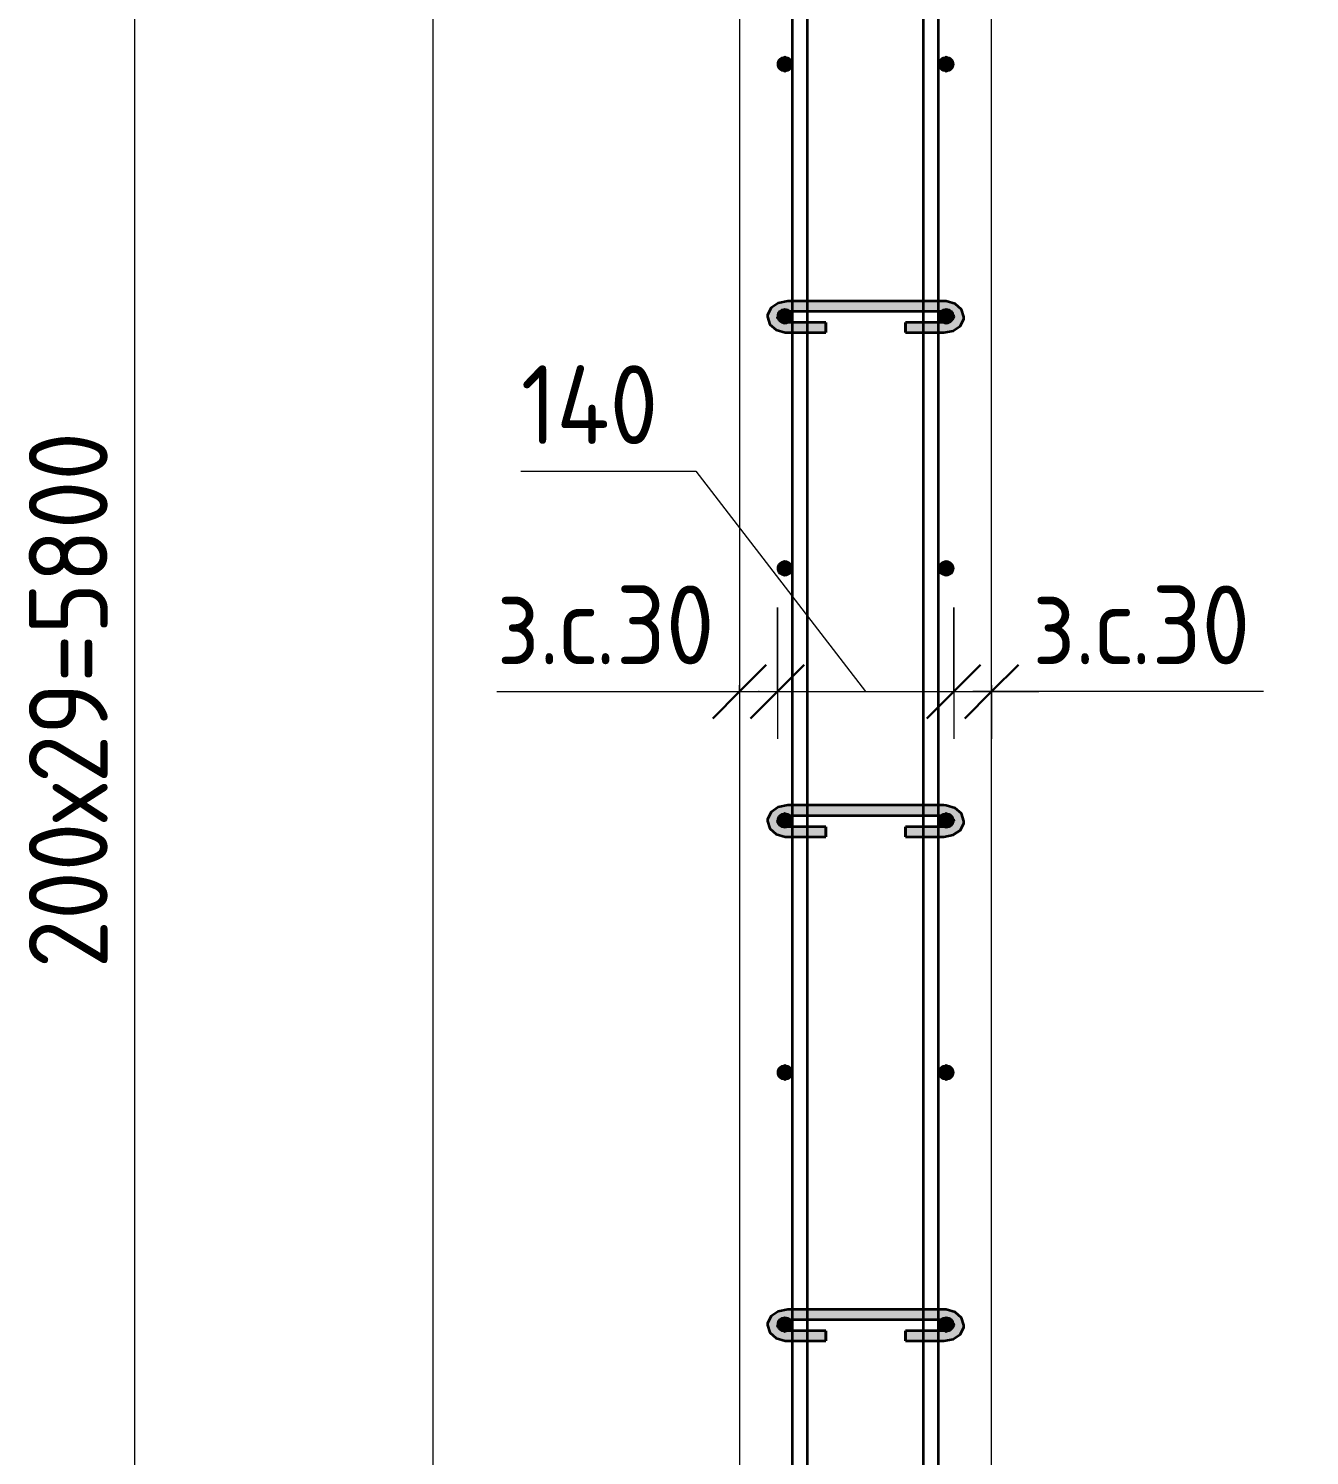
# Model space of a CAD drawing. Header units: millimetres. Extents: x 66339 to 175313, y -6307 to 14735.
# Drawn here: x 168818 to 169834, y -604 to 528 of the extents above; entities that cross this region are included whole.
import ezdxf

# ---------------------------------------------------------------- set-up
doc = ezdxf.new("R2010")
doc.units = ezdxf.units.MM
for name, color, linetype, lineweight in [('AA_Dim', 7, 'Continuous', 9), ('AA_Dim-25', 7, 'Continuous', 9), ('AA_Oformlenie', 7, 'Continuous', 9), ('AF_Stena_Опалубка', 253, 'Continuous', 18), ('KR_Armatura', 7, 'Continuous', 20), ('KR_Armatura_Tonkie', 7, 'Continuous', 20)]:
    doc.layers.add(name, color=color, linetype=linetype, lineweight=lineweight)
doc.styles.add('ISOCPEUR_11', font='isocpeur.ttf', dxfattribs={"width": 0.9, "height": 62.5})
doc.dimstyles.new('00_Точн_3_знака__прозр__4', dxfattribs={"dimscale": 304.8, "dimtxt": 62.248823, "dimasz": 0.139436, "dimexe": 0.123031, "dimexo": 0.082021, "dimgap": 0.008202, "dimtad": 1, "dimdec": 3, "dimrnd": 0.001, "dimdsep": 46, "dimtxsty": 'ISOCPEUR_11', "dimblk1": 'OBLIQUE', "dimblk2": 'OBLIQUE', "dimsah": 1, "dimcen": 0.09, "dimdle": 0.123031, "dimazin": 0, "dimtfac": 1, "dimtdec": 4, "dimtix": 1, "dimtmove": 1, "dimatfit": 3, "dimfxl": 1, "dimtvp": 1, "dimtolj": 1, "dimtzin": 0, "dimlwd": 18, "dimlwe": 18, "dimarcsym": 2})
doc.dimstyles.new('00_Точн_3_знака__прозр__5', dxfattribs={"dimscale": 304.8, "dimtxt": 62.248823, "dimasz": 0.139436, "dimexe": 0.123031, "dimexo": 0.082021, "dimgap": 0.008202, "dimtad": 1, "dimdec": 3, "dimrnd": 0.001, "dimdsep": 46, "dimtxsty": 'ISOCPEUR_11', "dimblk1": 'OBLIQUE', "dimblk2": 'OBLIQUE', "dimsah": 1, "dimcen": 0.09, "dimdle": 0.123031, "dimazin": 0, "dimtfac": 1, "dimtdec": 4, "dimtix": 1, "dimtmove": 0, "dimatfit": 3, "dimfxl": 1, "dimtvp": 1, "dimtolj": 1, "dimtzin": 0, "dimlwd": 18, "dimlwe": 18, "dimarcsym": 2})

# ---------------------------------------------------------------- blocks, each defined once
blk = doc.blocks.new('261_Шпилька массив _НесАрм_РабПлоск_ - 8 А240-4096871-2-2 Армирование')
at = {"layer": 'KR_Armatura_Tonkie', "lineweight": 35}
for points in [[(-11591.8, 288.2), (-11591.8, 295), (-11598, 296.5), (-11599.4, 298.2), (-11599.8, 299.5), (-11598.8, 302.3), (-11595.8, 304.4), (-11591.8, 305.2), (-11591.8, 312), (-11597.9, 311), (-11600.7, 309.7), (-11604.3, 306.6), (-11606.6, 303.8), (-11607.8, 299.5), (-11606.6, 295.2), (-11603.2, 291.5), (-11598, 289.1), (-11595.7, 288.7)], [(-11551.2, 305.2), (-11468, 305.2), (-11468, 312), (-11591.8, 311.9), (-11591.8, 305.2), (-11573.8, 305.2)], [(-11468, 288.2), (-11461.9, 289.1), (-11456.7, 291.5), (-11453.2, 295.2), (-11452, 299.5), (-11453.2, 303.8), (-11455.6, 307.4), (-11460.5, 310.5), (-11468, 311.9), (-11468, 305.2), (-11464, 304.4), (-11461.1, 302.3), (-11460.1, 299.3), (-11460.6, 297.9), (-11462.5, 296.3), (-11468, 294.9), (-11468, 289)], [(-11551.2, 304), (-11468, 304.1), (-11468, 305.2), (-11591.8, 305.2), (-11591.8, 304), (-11573.8, 304)], [(-11591.8, 288.2), (-11561.5, 288.2), (-11561.5, 295), (-11591.8, 294.9), (-11591.8, 289)], [(-11483.2, 288.2), (-11468, 288.2), (-11468, 295), (-11498.3, 294.9), (-11498.3, 288.2), (-11484, 288.2)], [(-11573.8, 287), (-11561.5, 287.2), (-11561.5, 288.2), (-11591.8, 288.2), (-11591.8, 287), (-11576, 287)], [(-11472, 287), (-11468, 287.2), (-11468, 288.2), (-11498.3, 288.2), (-11498.3, 287), (-11483.2, 287)], [(-11591.8, -111.8), (-11591.8, -105), (-11598, -103.5), (-11599.4, -101.8), (-11599.8, -100.5), (-11598.6, -97.6), (-11595.8, -95.6), (-11591.8, -94.8), (-11591.8, -88), (-11597.9, -89), (-11600.7, -90.3), (-11604.3, -93.4), (-11606.6, -96.2), (-11607.8, -100.5), (-11606.6, -104.8), (-11603.2, -108.5), (-11598, -110.9), (-11595.7, -111.3)], [(-11551.2, -94.8), (-11468, -94.8), (-11468, -88), (-11591.8, -88.1), (-11591.8, -94.8), (-11576, -94.8)], [(-11468, -111.8), (-11461.9, -110.9), (-11456.7, -108.5), (-11453.2, -104.8), (-11452, -100.5), (-11453.2, -96.2), (-11455.6, -92.6), (-11460.5, -89.5), (-11468, -88.1), (-11468, -94.8), (-11464, -95.6), (-11461.1, -97.7), (-11460.1, -100.7), (-11460.6, -102.1), (-11462.5, -103.7), (-11468, -105.1), (-11468, -111)], [(-11551.2, -96), (-11468, -95.9), (-11468, -94.8), (-11591.8, -94.8), (-11591.8, -96), (-11576, -96)], [(-11588, -111.8), (-11561.5, -111.8), (-11561.5, -105), (-11591.8, -105.1), (-11591.8, -111.8)], [(-11588, -113), (-11561.5, -112.8), (-11561.5, -111.8), (-11591.8, -111.8), (-11591.8, -113)], [(-11484, -111.8), (-11468, -111.8), (-11468, -105), (-11498.3, -105.1), (-11498.3, -111.8)], [(-11468, -113), (-11468, -111.8), (-11498.3, -111.8), (-11498.3, -113), (-11472, -113)], [(-11591.8, -511.8), (-11591.8, -505), (-11598, -503.5), (-11599.4, -501.8), (-11599.8, -500.5), (-11598.8, -497.7), (-11595.8, -495.6), (-11591.8, -494.8), (-11591.8, -488), (-11597.9, -489), (-11601.1, -490.6), (-11604.3, -493.4), (-11606.6, -496.2), (-11607.8, -500.5), (-11606.3, -505.2), (-11603.2, -508.5), (-11598, -510.9), (-11595.7, -511.3)], [(-11551.2, -494.8), (-11468, -494.8), (-11468, -488), (-11591.8, -488.1), (-11591.8, -494.8), (-11573.8, -494.8)], [(-11472, -496), (-11468, -495.9), (-11468, -494.8), (-11591.8, -494.8), (-11591.8, -496), (-11483.2, -496)], [(-11468, -511.8), (-11461.9, -510.9), (-11456.7, -508.5), (-11453.2, -504.8), (-11452, -500.5), (-11453.2, -496.2), (-11455.6, -492.6), (-11460.5, -489.5), (-11468, -488.1), (-11468, -494.8), (-11464, -495.6), (-11461.1, -497.7), (-11460.1, -500.7), (-11460.6, -502.1), (-11462.5, -503.7), (-11468, -505.2), (-11468, -511)], [(-11588, -511.8), (-11561.5, -511.8), (-11561.5, -505), (-11591.8, -505.2), (-11591.8, -511.8)], [(-11472, -511.8), (-11468, -511.8), (-11468, -505), (-11498.3, -505.2), (-11498.3, -511.8), (-11484, -511.8)], [(-11588, -513), (-11561.5, -512.8), (-11561.5, -511.8), (-11591.8, -511.8), (-11591.8, -513)], [(-11484, -513), (-11468, -512.8), (-11468, -511.8), (-11498.3, -511.8), (-11498.3, -513)]]:
    blk.add_hatch(color=256, dxfattribs=at).paths.add_polyline_path(points)
h = blk.add_hatch(color=256, dxfattribs=at)
h.paths.add_polyline_path([(-11591.8, 287), (-11591.8, 288.2), (-11598, 289.1), (-11603.2, 291.5), (-11603.8, 291.9), (-11599.4, 288.7), (-11597.9, 288), (-11595.3, 287.6)])
h.paths.add_polyline_path([(-11599.3, 301), (-11598, 302.6), (-11591.8, 304.1), (-11591.8, 305.2), (-11595.8, 304.4), (-11598.8, 302.3), (-11599, 301.7)])
h = blk.add_hatch(color=256, dxfattribs=at)
h.paths.add_polyline_path([(-11468, 287), (-11460.5, 288.5), (-11455.6, 291.6), (-11453.2, 295.2), (-11456.7, 291.5), (-11462.1, 289), (-11468, 288.2), (-11468, 287.2)])
h.paths.add_polyline_path([(-11460.8, 301.4), (-11461.1, 302.3), (-11464.6, 304.5), (-11468, 305.2), (-11468, 304), (-11467.4, 303.9), (-11461.1, 301.5)])
h = blk.add_hatch(color=256, dxfattribs=at)
h.paths.add_polyline_path([(-11591.8, -113), (-11591.8, -111.8), (-11598, -110.9), (-11603.2, -108.5), (-11603.8, -108.1), (-11599.4, -111.3), (-11597.9, -112), (-11595.3, -112.4)])
h.paths.add_polyline_path([(-11599.3, -99), (-11598, -97.4), (-11591.8, -95.9), (-11591.8, -94.8), (-11595.8, -95.6), (-11598.8, -97.7)])
h = blk.add_hatch(color=256, dxfattribs=at)
h.paths.add_polyline_path([(-11468, -113), (-11460.5, -111.5), (-11455.6, -108.4), (-11453.2, -104.8), (-11456.7, -108.5), (-11461.9, -110.9), (-11468, -111.8), (-11468, -112.8)])
h.paths.add_polyline_path([(-11460.8, -98.6), (-11461.2, -97.6), (-11464.6, -95.5), (-11468, -94.8), (-11468, -96), (-11467.4, -96.1), (-11460.9, -98.5)])
h = blk.add_hatch(color=256, dxfattribs=at)
h.paths.add_polyline_path([(-11591.8, -513), (-11591.8, -511.8), (-11598, -510.9), (-11603.2, -508.5), (-11603.8, -508.1), (-11599.4, -511.3), (-11597.9, -512), (-11595.3, -512.4)])
h.paths.add_polyline_path([(-11599.3, -499), (-11598, -497.4), (-11591.8, -495.9), (-11591.8, -494.8), (-11595.8, -495.6), (-11598.8, -497.7), (-11599, -498.3)])
h = blk.add_hatch(color=256, dxfattribs=at)
h.paths.add_polyline_path([(-11468, -513), (-11460.5, -511.5), (-11455.6, -508.4), (-11453.2, -504.8), (-11456.7, -508.5), (-11462.1, -511), (-11468, -511.8), (-11468, -512.8)])
h.paths.add_polyline_path([(-11460.8, -498.6), (-11461.1, -497.7), (-11464.6, -495.5), (-11468, -494.8), (-11468, -496), (-11467.4, -496.1), (-11461.1, -498.5)])
for p, q in [((-11588, 312), (-11591.8, 312)), ((-11576, 312), (-11588, 312)), ((-11484, 312), (-11576, 312)), ((-11472, 312), (-11484, 312)), ((-11468, 312), (-11472, 312)), ((-11591.8, 304), (-11588, 304)), ((-11588, 295), (-11591.8, 295)), ((-11588, 304), (-11576, 304)), ((-11576, 295), (-11588, 295)), ((-11576, 304), (-11484, 304)), ((-11561.5, 295), (-11576, 295)), ((-11561.5, 295), (-11561.5, 288.2)), ((-11561.5, 293.8), (-11561.5, 294.9)), ((-11484, 295), (-11498.3, 295)), ((-11498.3, 288.2), (-11498.3, 295)), ((-11498.3, 294.9), (-11498.3, 293.8)), ((-11484, 304), (-11472, 304)), ((-11472, 295), (-11484, 295)), ((-11472, 304), (-11468, 304)), ((-11468, 295), (-11472, 295)), ((-11591.8, 287), (-11588, 287)), ((-11588, 287), (-11576, 287)), ((-11576, 287), (-11561.5, 287)), ((-11561.5, 287.2), (-11561.5, 293.8)), ((-11561.5, 288.2), (-11561.5, 287)), ((-11498.3, 293.8), (-11498.3, 287.2)), ((-11498.3, 287), (-11498.3, 288.2)), ((-11498.3, 287), (-11484, 287)), ((-11484, 287), (-11472, 287)), ((-11472, 287), (-11468, 287)), ((-11588, -88), (-11591.8, -88)), ((-11576, -88), (-11588, -88)), ((-11484, -88), (-11576, -88)), ((-11472, -88), (-11484, -88)), ((-11468, -88), (-11472, -88)), ((-11591.8, -96), (-11588, -96)), ((-11588, -96), (-11576, -96)), ((-11576, -96), (-11484, -96)), ((-11484, -96), (-11472, -96)), ((-11472, -96), (-11468, -96)), ((-11588, -105), (-11591.8, -105)), ((-11591.8, -113), (-11588, -113)), ((-11576, -105), (-11588, -105)), ((-11588, -113), (-11576, -113)), ((-11561.5, -105), (-11576, -105)), ((-11576, -113), (-11561.5, -113)), ((-11561.5, -105), (-11561.5, -111.8)), ((-11561.5, -106.2), (-11561.5, -105.1)), ((-11561.5, -112.8), (-11561.5, -106.2)), ((-11561.5, -111.8), (-11561.5, -113)), ((-11484, -105), (-11498.3, -105)), ((-11498.3, -111.8), (-11498.3, -105)), ((-11498.3, -105.1), (-11498.3, -106.2)), ((-11498.3, -106.2), (-11498.3, -112.8)), ((-11498.3, -113), (-11498.3, -111.8)), ((-11498.3, -113), (-11484, -113)), ((-11472, -105), (-11484, -105)), ((-11484, -113), (-11472, -113)), ((-11468, -105), (-11472, -105)), ((-11472, -113), (-11468, -113)), ((-11588, -488), (-11591.8, -488)), ((-11591.8, -496), (-11588, -496)), ((-11576, -488), (-11588, -488)), ((-11588, -496), (-11576, -496)), ((-11484, -488), (-11576, -488)), ((-11576, -496), (-11484, -496)), ((-11472, -488), (-11484, -488)), ((-11484, -496), (-11472, -496)), ((-11468, -488), (-11472, -488)), ((-11472, -496), (-11468, -496)), ((-11588, -505), (-11591.8, -505)), ((-11576, -505), (-11588, -505)), ((-11561.5, -505), (-11576, -505)), ((-11561.5, -505), (-11561.5, -511.8)), ((-11561.5, -506.2), (-11561.5, -505.2)), ((-11561.5, -512.8), (-11561.5, -506.2)), ((-11484, -505), (-11498.3, -505)), ((-11498.3, -511.8), (-11498.3, -505)), ((-11498.3, -505.2), (-11498.3, -506.2)), ((-11498.3, -506.2), (-11498.3, -512.8)), ((-11472, -505), (-11484, -505)), ((-11468, -505), (-11472, -505)), ((-11591.8, -513), (-11588, -513)), ((-11588, -513), (-11576, -513)), ((-11576, -513), (-11561.5, -513)), ((-11561.5, -511.8), (-11561.5, -513)), ((-11498.3, -513), (-11498.3, -511.8)), ((-11498.3, -513), (-11484, -513)), ((-11484, -513), (-11472, -513)), ((-11472, -513), (-11468, -513))]:
    blk.add_line(p, q, dxfattribs=at)
at = {"layer": 'KR_Armatura_Tonkie', "lineweight": 35, "flags": 128}
for points in [[(-11591.8, 312), (-11599.4, 310.5), (-11605, 306.6), (-11607.7, 301.1), (-11607.8, 299.5)], [(-11452, 299.5), (-11453.9, 305.4), (-11458.9, 309.8), (-11466.1, 311.9), (-11468, 312)], [(-11607.8, 299.5), (-11606, 293.6), (-11601, 289.2), (-11593.7, 287.1), (-11591.8, 287)], [(-11599.8, 299.5), (-11598.9, 301.5), (-11595.1, 303.6), (-11591.8, 304)], [(-11591.8, 295), (-11596.9, 296.1), (-11599.5, 298.3), (-11599.8, 299.5)], [(-11468, 304), (-11463, 302.9), (-11460.3, 300.7), (-11460, 299.5)], [(-11468, 287), (-11460.4, 288.5), (-11454.8, 292.4), (-11452.1, 297.9), (-11452, 299.5)], [(-11460, 299.5), (-11461, 297.5), (-11464.7, 295.5), (-11468, 295)], [(-11591.8, -88), (-11599.4, -89.5), (-11605, -93.4), (-11607.7, -98.9), (-11607.8, -100.5)], [(-11452, -100.5), (-11453.9, -94.6), (-11458.9, -90.2), (-11466.1, -88.1), (-11468, -88)], [(-11607.8, -100.5), (-11606, -106.4), (-11601, -110.8), (-11593.7, -112.9), (-11591.8, -113)], [(-11599.8, -100.5), (-11598.9, -98.5), (-11595.1, -96.4), (-11591.8, -96)], [(-11591.8, -105), (-11596.9, -103.9), (-11599.5, -101.7), (-11599.8, -100.5)], [(-11468, -96), (-11463, -97.1), (-11460.3, -99.3), (-11460, -100.5)], [(-11468, -113), (-11460.4, -111.5), (-11454.8, -107.6), (-11452.1, -102.1), (-11452, -100.5)], [(-11460, -100.5), (-11461, -102.5), (-11464.7, -104.5), (-11468, -105)], [(-11591.8, -488), (-11599.4, -489.5), (-11605, -493.4), (-11607.7, -498.9), (-11607.8, -500.5)], [(-11599.8, -500.5), (-11598.9, -498.5), (-11595.1, -496.4), (-11591.8, -496)], [(-11452, -500.5), (-11453.9, -494.6), (-11458.9, -490.2), (-11466.1, -488.1), (-11468, -488)], [(-11468, -496), (-11463, -497.1), (-11460.3, -499.3), (-11460, -500.5)], [(-11607.8, -500.5), (-11606, -506.4), (-11601, -510.8), (-11593.7, -512.9), (-11591.8, -513)], [(-11591.8, -505), (-11596.9, -503.9), (-11599.5, -501.7), (-11599.8, -500.5)], [(-11468, -513), (-11460.4, -511.5), (-11454.8, -507.6), (-11452.1, -502.1), (-11452, -500.5)], [(-11460, -500.5), (-11461, -502.5), (-11464.7, -504.5), (-11468, -505)]]:
    blk.add_lwpolyline(points, dxfattribs=at)
blk = doc.blocks.new('011_Прямоугольник обрыва _ЭлУзла_ - 011_Прямоугольник обрыва _ЭлУзла_-4121425-2-2 Армирование')
at = {"layer": 'AA_Oformlenie'}
blk.add_line((-11873.1, -1618.1), (-11873.1, 1943.3), dxfattribs=at)
blk = doc.blocks.new('DIMBLOCK114-2-2 Армирование')
at = {"layer": 'AA_Dim-25', "lineweight": 30}
for p, q in [((168902.4, 2900), (168881.2, 2921.2)), ((168902.4, 2900), (168923.7, 2878.8)), ((168902.4, -2900), (168881.2, -2878.8)), ((168902.4, -2900), (168923.7, -2921.2))]:
    blk.add_line(p, q, dxfattribs=at)
at = {"layer": 'AA_Dim-25', "lineweight": 18}
for p, q in [((169387.2, 2900), (168864.9, 2900)), ((168902.4, -2900), (168902.4, 2900)), ((168902.4, 2900), (169387.2, 2900)), ((169387.2, -2900), (168864.9, -2900)), ((168902.4, -2900), (169387.2, -2900))]:
    blk.add_line(p, q, dxfattribs=at)
at = {"layer": 'AA_Dim-25', "color": 0, "lineweight": 18, "insert": (168818.3, -217.3), "char_height": 62.5, "width": 521.454, "attachment_point": 1, "rotation": 90, "line_spacing_factor": 1.149209, "style": 'ISOCPEUR_11'}
blk.add_mtext('200х29=5800', dxfattribs=at)
blk = doc.blocks.new('_Oblique')
at = {"color": 0, "linetype": 'ByBlock', "lineweight": -2}
blk.add_line((-0.5, -0.5), (0.5, 0.5), dxfattribs=at)
blk = doc.blocks.new('DIMBLOCK119-2-2 Армирование')
at = {"layer": 'AA_Dim-25', "lineweight": 18}
for p, q in [((169412.2, 69), (169412.2, -35.3)), ((169412.2, 2.2), (169412.2, 69)), ((169189.5, 2.2), (169397.7, 2.2)), ((169344.7, 2.2), (169412.2, 2.2)), ((169382.2, 7.3), (169382.2, -35.3)), ((169382.2, 2.2), (169382.2, 7.3)), ((169397.7, 2.2), (169397.2, 2.2))]:
    blk.add_line(p, q, dxfattribs=at)
at = {"layer": 'AA_Dim-25', "lineweight": 30}
for p, q in [((169382.2, 2.2), (169403.4, 23.5)), ((169412.2, 2.2), (169433.4, 23.5)), ((169382.2, 2.2), (169360.9, -19)), ((169412.2, 2.2), (169390.9, -19))]:
    blk.add_line(p, q, dxfattribs=at)
at = {"layer": 'AA_Dim-25', "color": 0, "lineweight": 18, "insert": (169189.5, 86.4), "char_height": 62.5, "width": 219.786, "attachment_point": 1, "line_spacing_factor": 1.149209, "style": 'ISOCPEUR_11'}
blk.add_mtext('з.с.30', dxfattribs=at)
blk = doc.blocks.new('DIMBLOCK120-2-2 Армирование')
at = {"layer": 'AA_Dim-25', "lineweight": 18}
for p, q in [((169208.7, 177), (169347.4, 177)), ((169347.4, 177), (169482.2, 2.2)), ((169412.2, 69), (169412.2, -35.3)), ((169412.2, 2.2), (169412.2, 69)), ((169552.2, 69), (169552.2, -35.3)), ((169552.2, 2.2), (169552.2, 69)), ((169412.2, 2.2), (169552.2, 2.2))]:
    blk.add_line(p, q, dxfattribs=at)
at = {"layer": 'AA_Dim-25', "lineweight": 30}
for p, q in [((169412.2, 2.2), (169433.4, 23.5)), ((169552.2, 2.2), (169573.4, 23.5)), ((169412.2, 2.2), (169390.9, -19)), ((169552.2, 2.2), (169530.9, -19))]:
    blk.add_line(p, q, dxfattribs=at)
at = {"layer": 'AA_Dim-25', "color": 0, "lineweight": 18, "insert": (169208.7, 261.1), "char_height": 62.5, "width": 136.469, "attachment_point": 1, "line_spacing_factor": 1.149209, "style": 'ISOCPEUR_11'}
blk.add_mtext('140', dxfattribs=at)
blk = doc.blocks.new('DIMBLOCK121-2-2 Армирование')
at = {"layer": 'AA_Dim-25', "lineweight": 18}
for p, q in [((169552.2, 69), (169552.2, -35.3)), ((169552.2, 2.2), (169552.2, 69)), ((169552.2, 2.2), (169619.7, 2.2)), ((169589.6, 2.2), (169567.2, 2.2)), ((169582.2, 7.3), (169582.2, -35.3)), ((169582.2, 2.2), (169582.2, 7.3)), ((169797.8, 2.2), (169589.6, 2.2))]:
    blk.add_line(p, q, dxfattribs=at)
at = {"layer": 'AA_Dim-25', "lineweight": 30}
for p, q in [((169552.2, 2.2), (169573.4, 23.5)), ((169582.2, 2.2), (169603.4, 23.5)), ((169552.2, 2.2), (169530.9, -19)), ((169582.2, 2.2), (169560.9, -19))]:
    blk.add_line(p, q, dxfattribs=at)
at = {"layer": 'AA_Dim-25', "color": 0, "lineweight": 18, "insert": (169614.6, 86.4), "char_height": 62.5, "width": 219.786, "attachment_point": 1, "line_spacing_factor": 1.149209, "style": 'ISOCPEUR_11'}
blk.add_mtext('з.с.30', dxfattribs=at)

msp = doc.modelspace()

# ---------------------------------------------------------------- hatches: boundary and pattern name
at = {"layer": 'KR_Armatura'}
h = msp.add_hatch(color=256, dxfattribs=at)
edge = h.paths.add_edge_path()
edge.add_arc((169418.1805, 500), 6, 0, 360)
for points in [[(169418.1805, 494), (169423.3766, 497), (169423.3766, 503), (169418.1805, 506), (169412.9843, 503), (169412.9843, 497)], [(169546.1805, 494), (169551.3766, 497), (169551.3766, 503), (169546.1805, 506), (169540.9843, 503), (169540.9843, 497)], [(169418.1805, 294), (169423.3766, 297), (169423.3766, 303), (169418.1805, 306), (169412.9843, 303), (169412.9843, 297), (169415.7058, 295.4288)], [(169546.1805, 294), (169551.3766, 297), (169551.3766, 303), (169546.1805, 306), (169540.9843, 303), (169540.9843, 297), (169543.5972, 295.4915)], [(169418.1805, 94), (169423.3766, 97), (169423.3766, 103), (169418.1805, 106), (169412.9843, 103), (169412.9843, 97)], [(169546.1805, 94), (169551.3766, 97), (169551.3766, 103), (169546.1805, 106), (169540.9843, 103), (169540.9843, 97)], [(169418.1805, -106), (169423.3766, -103), (169423.3766, -97), (169418.1805, -94), (169412.9843, -97), (169412.9843, -103), (169415.7058, -104.5712)], [(169546.1805, -106), (169551.3766, -103), (169551.3766, -97), (169546.1805, -94), (169540.9843, -97), (169540.9843, -103)], [(169418.1805, -306), (169423.3766, -303), (169423.3766, -297), (169418.1805, -294), (169412.9843, -297), (169412.9843, -303), (169415.7058, -304.5712)], [(169546.1805, -306), (169551.3766, -303), (169551.3766, -297), (169546.1805, -294), (169540.9843, -297), (169540.9843, -303)], [(169418.1805, -506), (169423.3766, -503), (169423.3766, -497), (169418.1805, -494), (169412.9843, -497), (169412.9843, -503), (169416.7996, -505.2028)], [(169546.1805, -506), (169551.3766, -503), (169551.3766, -497), (169546.1805, -494), (169540.9843, -497), (169540.9843, -503), (169544.7996, -505.2028)]]:
    msp.add_hatch(color=256, dxfattribs=at).paths.add_polyline_path(points)
h = msp.add_hatch(color=256, dxfattribs=at)
edge = h.paths.add_edge_path()
edge.add_arc((169546.1805, 500), 6, 0, 360)
h = msp.add_hatch(color=256, dxfattribs=at)
edge = h.paths.add_edge_path()
edge.add_arc((169418.1805, 300), 6, 0, 360)
h = msp.add_hatch(color=256, dxfattribs=at)
edge = h.paths.add_edge_path()
edge.add_arc((169546.1805, 300), 6, 0, 360)
h = msp.add_hatch(color=256, dxfattribs=at)
edge = h.paths.add_edge_path()
edge.add_arc((169418.1805, 100), 6, 0, 360)
h = msp.add_hatch(color=256, dxfattribs=at)
edge = h.paths.add_edge_path()
edge.add_arc((169546.1805, 100), 6, 0, 360)
h = msp.add_hatch(color=256, dxfattribs=at)
edge = h.paths.add_edge_path()
edge.add_arc((169418.1805, -100), 6, 0, 360)
h = msp.add_hatch(color=256, dxfattribs=at)
edge = h.paths.add_edge_path()
edge.add_arc((169546.1805, -100), 6, 0, 360)
h = msp.add_hatch(color=256, dxfattribs=at)
edge = h.paths.add_edge_path()
edge.add_arc((169418.1805, -300), 6, 0, 360)
h = msp.add_hatch(color=256, dxfattribs=at)
edge = h.paths.add_edge_path()
edge.add_arc((169546.1805, -300), 6, 0, 360)
h = msp.add_hatch(color=256, dxfattribs=at)
edge = h.paths.add_edge_path()
edge.add_arc((169418.1805, -500), 6, 0, 360)
h = msp.add_hatch(color=256, dxfattribs=at)
edge = h.paths.add_edge_path()
edge.add_arc((169546.1805, -500), 6, 0, 360)

# ---------------------------------------------------------------- linework, layer by layer
at = {"layer": 'AF_Stena_Опалубка', "lineweight": 20}
for p, q in [((169382.1805, 3050), (169382.1805, -2950)), ((169582.1805, -2950), (169582.1805, 3050))]:
    msp.add_line(p, q, dxfattribs=at)
at = {"layer": 'KR_Armatura'}
for p, q in [((169418.1805, 506), (169412.9843, 503)), ((169412.9843, 503), (169412.9843, 497)), ((169423.3766, 503), (169418.1805, 506)), ((169423.3766, 497), (169423.3766, 503)), ((169546.1805, 506), (169540.9843, 503)), ((169540.9843, 503), (169540.9843, 497)), ((169551.3766, 503), (169546.1805, 506)), ((169551.3766, 497), (169551.3766, 503)), ((169412.9843, 497), (169418.1805, 494)), ((169418.1805, 494), (169423.3766, 497)), ((169540.9843, 497), (169546.1805, 494)), ((169546.1805, 494), (169551.3766, 497)), ((169418.1805, 306), (169412.9843, 303)), ((169423.3766, 303), (169418.1805, 306)), ((169546.1805, 306), (169540.9843, 303)), ((169551.3766, 303), (169546.1805, 306)), ((169412.9843, 303), (169412.9843, 297)), ((169412.9843, 297), (169415.7058, 295.4288)), ((169415.7058, 295.4288), (169418.1805, 294)), ((169418.1805, 294), (169423.3766, 297)), ((169423.3766, 297), (169423.3766, 303)), ((169540.9843, 303), (169540.9843, 297)), ((169540.9843, 297), (169543.5972, 295.4915)), ((169543.5972, 295.4915), (169546.1805, 294)), ((169546.1805, 294), (169551.3766, 297)), ((169551.3766, 297), (169551.3766, 303)), ((169418.1805, 106), (169412.9843, 103)), ((169412.9843, 103), (169412.9843, 97)), ((169423.3766, 103), (169418.1805, 106)), ((169423.3766, 97), (169423.3766, 103)), ((169546.1805, 106), (169540.9843, 103)), ((169540.9843, 103), (169540.9843, 97)), ((169551.3766, 103), (169546.1805, 106)), ((169551.3766, 97), (169551.3766, 103)), ((169412.9843, 97), (169418.1805, 94)), ((169418.1805, 94), (169423.3766, 97)), ((169540.9843, 97), (169546.1805, 94)), ((169546.1805, 94), (169551.3766, 97)), ((169418.1805, -94), (169412.9843, -97)), ((169412.9843, -97), (169412.9843, -103)), ((169423.3766, -97), (169418.1805, -94)), ((169423.3766, -103), (169423.3766, -97)), ((169546.1805, -94), (169540.9843, -97)), ((169540.9843, -97), (169540.9843, -103)), ((169551.3766, -97), (169546.1805, -94)), ((169551.3766, -103), (169551.3766, -97)), ((169412.9843, -103), (169415.7058, -104.5712)), ((169415.7058, -104.5712), (169418.1805, -106)), ((169418.1805, -106), (169423.3766, -103)), ((169540.9843, -103), (169546.1805, -106)), ((169546.1805, -106), (169551.3766, -103)), ((169418.1805, -294), (169412.9843, -297)), ((169423.3766, -297), (169418.1805, -294)), ((169546.1805, -294), (169540.9843, -297)), ((169551.3766, -297), (169546.1805, -294)), ((169412.9843, -297), (169412.9843, -303)), ((169412.9843, -303), (169415.7058, -304.5712)), ((169415.7058, -304.5712), (169418.1805, -306)), ((169418.1805, -306), (169423.3766, -303)), ((169423.3766, -303), (169423.3766, -297)), ((169540.9843, -297), (169540.9843, -303)), ((169540.9843, -303), (169546.1805, -306)), ((169546.1805, -306), (169551.3766, -303)), ((169551.3766, -303), (169551.3766, -297)), ((169418.1805, -494), (169412.9843, -497)), ((169412.9843, -497), (169412.9843, -503)), ((169423.3766, -497), (169418.1805, -494)), ((169423.3766, -503), (169423.3766, -497)), ((169546.1805, -494), (169540.9843, -497)), ((169540.9843, -497), (169540.9843, -503)), ((169551.3766, -497), (169546.1805, -494)), ((169551.3766, -503), (169551.3766, -497)), ((169412.9843, -503), (169416.7996, -505.2028)), ((169416.7996, -505.2028), (169418.1805, -506)), ((169418.1805, -506), (169423.3766, -503)), ((169540.9843, -503), (169544.7996, -505.2028)), ((169544.7996, -505.2028), (169546.1805, -506)), ((169546.1805, -506), (169551.3766, -503))]:
    msp.add_line(p, q, dxfattribs=at)
for centre in [(169418.1805, 500), (169546.1805, 500), (169418.1805, 300), (169546.1805, 300), (169418.1805, 100), (169546.1805, 100), (169418.1805, -100), (169546.1805, -100), (169418.1805, -300), (169546.1805, -300), (169418.1805, -500), (169546.1805, -500)]:
    msp.add_circle(centre, 6, dxfattribs=at)
at = {"layer": 'KR_Armatura_Tonkie', "lineweight": 35}
for p, q in [((169424.1805, -2950), (169424.1805, 3042)), ((169436.1805, -2950), (169436.1805, 3042)), ((169528.1805, -2950), (169528.1805, 3042)), ((169540.1805, -2950), (169540.1805, 3042))]:
    msp.add_line(p, q, dxfattribs=at)

# ---------------------------------------------------------------- block references
at = {"layer": 'AA_Oformlenie'}
msp.add_blockref('011_Прямоугольник обрыва _ЭлУзла_ - 011_Прямоугольник обрыва _ЭлУзла_-4121425-2-2 Армирование', (181012.1805, 0), dxfattribs=at)
at = {"layer": 'KR_Armatura_Tonkie', "lineweight": 35}
msp.add_blockref('261_Шпилька массив _НесАрм_РабПлоск_ - 8 А240-4096871-2-2 Армирование', (181012.1805, 0), dxfattribs=at)

# ---------------------------------------------------------------- dimensions: what is measured, and where the dimension line sits
at = {"layer": 'AA_Dim', "lineweight": 18}
dim = msp.add_linear_dim(base=(168902.4171, 2900), p1=(169412.1805, -2900), p2=(169412.1805, 2900), angle=90, dimstyle='00_Точн_3_знака__прозр__5', override={"dimpost": '200х29=<>', "dimfxl": 5800}, dxfattribs=at)
dim.commit()
dim.dimension.update_dxf_attribs({"geometry": 'DIMBLOCK114-2-2 Армирование', "text_midpoint": (168868.6671, 0)})
for base, p1, p2, override, picture, middle in [((169552.1805, 2.2367), (169412.1805, 94), (169552.1805, 94), {"dimpost": '<>', "dimfxl": 140}, 'DIMBLOCK120-2-2 Армирование', (169276.9229, 219.4544)), ((169412.1805, 2.2367), (169382.1805, 32.2887), (169412.1805, 94), {"dimpost": 'з.с.<>', "dimfxl": 68.616911}, 'DIMBLOCK119-2-2 Армирование', (169299.3993, 44.7235)), ((169582.1805, 2.2367), (169552.1805, 94), (169582.1805, 32.2887), {"dimpost": 'з.с.<>', "dimfxl": 68.616911}, 'DIMBLOCK121-2-2 Армирование', (169724.4912, 44.7235))]:
    dim = msp.add_linear_dim(base=base, p1=p1, p2=p2, dimstyle='00_Точн_3_знака__прозр__4', override=override, dxfattribs=at)
    dim.commit()
    dim.dimension.update_dxf_attribs({"geometry": picture, "text_midpoint": middle, "dimtype": 160})

doc.saveas('drawing.dxf')
